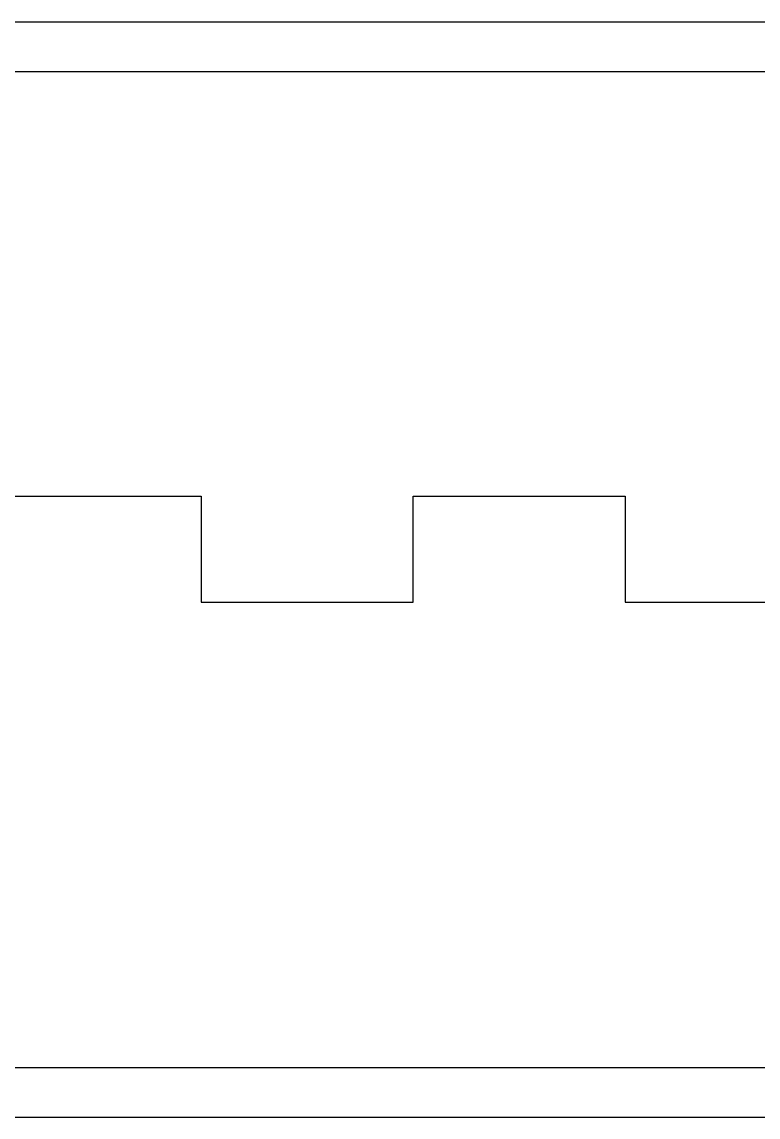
# Model space of a CAD drawing. Header units: millimetres. Extents: x -118 to 1034, y -150 to 646.
# Drawn here: x 569.4 to 611, y 345.3 to 407.2 of the extents above; entities that cross this region are included whole.
import ezdxf

# ---------------------------------------------------------------- set-up
doc = ezdxf.new("R2010")
doc.units = ezdxf.units.MM
doc.layers.add('text', color=5, linetype='Continuous')

msp = doc.modelspace()

# ---------------------------------------------------------------- linework, layer by layer
for p, q in [((435.5074, 407.1942), (644.0074, 407.1942)), ((435.5074, 407.1942), (644.0074, 407.1942)), ((435.5074, 407.1942), (644.0074, 407.1942)), ((435.5074, 407.1942), (644.0074, 407.1942)), ((435.5074, 407.1942), (644.0074, 407.1942)), ((435.5074, 407.1942), (644.0074, 407.1942)), ((435.5074, 407.1942), (644.0074, 407.1942)), ((435.5074, 407.1942), (644.0074, 407.1942)), ((435.5074, 407.1942), (644.0074, 407.1942)), ((435.5074, 407.1942), (644.0074, 407.1942)), ((435.5074, 407.1942), (644.0074, 407.1942)), ((435.5074, 407.1942), (644.0074, 407.1942)), ((435.5074, 407.1942), (644.0074, 407.1942)), ((435.5074, 407.1942), (644.0074, 407.1942)), ((435.5074, 407.1942), (644.0074, 407.1942)), ((435.5074, 407.1942), (644.0074, 407.1942)), ((435.5074, 407.1942), (644.0074, 407.1942)), ((435.5074, 407.1942), (644.0074, 407.1942)), ((435.5074, 407.1942), (644.0074, 407.1942)), ((435.5074, 407.1942), (644.0074, 407.1942)), ((435.5074, 407.1942), (644.0074, 407.1942)), ((435.5074, 407.1942), (644.0074, 407.1942)), ((435.5074, 407.1942), (644.0074, 407.1942)), ((435.5074, 407.1942), (644.0074, 407.1942)), ((435.5074, 407.1942), (644.0074, 407.1942)), ((435.5074, 407.1942), (644.0074, 407.1942)), ((435.5074, 407.1942), (644.0074, 407.1942)), ((435.5074, 407.1942), (644.0074, 407.1942)), ((435.5074, 407.1942), (644.0074, 407.1942)), ((435.5074, 407.1942), (644.0074, 407.1942)), ((567.5074, 380.3962), (579.5074, 380.3962)), ((567.5074, 380.3962), (579.5074, 380.3962)), ((567.5074, 380.3962), (579.5074, 380.3962)), ((567.5074, 380.3962), (579.5074, 380.3962)), ((567.5074, 380.3962), (579.5074, 380.3962)), ((567.5074, 380.3962), (579.5074, 380.3962)), ((567.5074, 380.3962), (579.5074, 380.3962)), ((567.5074, 380.3962), (579.5074, 380.3962)), ((567.5074, 380.3962), (579.5074, 380.3962)), ((567.5074, 380.3962), (579.5074, 380.3962)), ((567.5074, 380.3962), (579.5074, 380.3962)), ((567.5074, 380.3962), (579.5074, 380.3962)), ((567.5074, 380.3962), (579.5074, 380.3962)), ((567.5074, 380.3962), (579.5074, 380.3962)), ((567.5074, 380.3962), (579.5074, 380.3962)), ((567.5074, 380.3962), (579.5074, 380.3962)), ((567.5074, 380.3962), (579.5074, 380.3962)), ((567.5074, 380.3962), (579.5074, 380.3962)), ((567.5074, 380.3962), (579.5074, 380.3962)), ((567.5074, 380.3962), (579.5074, 380.3962)), ((567.5074, 380.3962), (579.5074, 380.3962)), ((567.5074, 380.3962), (579.5074, 380.3962)), ((567.5074, 380.3962), (579.5074, 380.3962)), ((567.5074, 380.3962), (579.5074, 380.3962)), ((567.5074, 380.3962), (579.5074, 380.3962)), ((567.5074, 380.3962), (579.5074, 380.3962)), ((567.5074, 380.3962), (579.5074, 380.3962)), ((567.5074, 380.3962), (579.5074, 380.3962)), ((567.5074, 380.3962), (579.5074, 380.3962)), ((567.5074, 380.3962), (579.5074, 380.3962)), ((579.5074, 380.3962), (579.5074, 374.3962)), ((579.5074, 380.3962), (579.5074, 374.3962)), ((579.5074, 380.3962), (579.5074, 374.3962)), ((579.5074, 380.3962), (579.5074, 374.3962)), ((579.5074, 380.3962), (579.5074, 374.3962)), ((579.5074, 380.3962), (579.5074, 374.3962)), ((579.5074, 380.3962), (579.5074, 374.3962)), ((579.5074, 380.3962), (579.5074, 374.3962)), ((579.5074, 380.3962), (579.5074, 374.3962)), ((579.5074, 380.3962), (579.5074, 374.3962)), ((579.5074, 380.3962), (579.5074, 374.3962)), ((579.5074, 380.3962), (579.5074, 374.3962)), ((579.5074, 380.3962), (579.5074, 374.3962)), ((579.5074, 380.3962), (579.5074, 374.3962)), ((579.5074, 380.3962), (579.5074, 374.3962)), ((579.5074, 380.3962), (579.5074, 374.3962)), ((579.5074, 380.3962), (579.5074, 374.3962)), ((579.5074, 380.3962), (579.5074, 374.3962)), ((579.5074, 380.3962), (579.5074, 374.3962)), ((579.5074, 380.3962), (579.5074, 374.3962)), ((579.5074, 380.3962), (579.5074, 374.3962)), ((579.5074, 380.3962), (579.5074, 374.3962)), ((579.5074, 380.3962), (579.5074, 374.3962)), ((579.5074, 380.3962), (579.5074, 374.3962)), ((579.5074, 380.3962), (579.5074, 374.3962)), ((579.5074, 380.3962), (579.5074, 374.3962)), ((579.5074, 380.3962), (579.5074, 374.3962)), ((579.5074, 380.3962), (579.5074, 374.3962)), ((579.5074, 380.3962), (579.5074, 374.3962)), ((579.5074, 380.3962), (579.5074, 374.3962)), ((591.5074, 374.3962), (591.5074, 380.3962)), ((591.5074, 380.3962), (603.5074, 380.3962)), ((591.5074, 374.3962), (591.5074, 380.3962)), ((591.5074, 380.3962), (603.5074, 380.3962)), ((591.5074, 374.3962), (591.5074, 380.3962)), ((591.5074, 380.3962), (603.5074, 380.3962)), ((591.5074, 374.3962), (591.5074, 380.3962)), ((591.5074, 380.3962), (603.5074, 380.3962)), ((591.5074, 374.3962), (591.5074, 380.3962)), ((591.5074, 380.3962), (603.5074, 380.3962)), ((591.5074, 374.3962), (591.5074, 380.3962)), ((591.5074, 380.3962), (603.5074, 380.3962)), ((591.5074, 374.3962), (591.5074, 380.3962)), ((591.5074, 380.3962), (603.5074, 380.3962)), ((591.5074, 374.3962), (591.5074, 380.3962)), ((591.5074, 380.3962), (603.5074, 380.3962)), ((591.5074, 374.3962), (591.5074, 380.3962)), ((591.5074, 380.3962), (603.5074, 380.3962)), ((591.5074, 374.3962), (591.5074, 380.3962)), ((591.5074, 380.3962), (603.5074, 380.3962)), ((591.5074, 374.3962), (591.5074, 380.3962)), ((591.5074, 380.3962), (603.5074, 380.3962)), ((591.5074, 374.3962), (591.5074, 380.3962)), ((591.5074, 380.3962), (603.5074, 380.3962)), ((591.5074, 374.3962), (591.5074, 380.3962)), ((591.5074, 380.3962), (603.5074, 380.3962)), ((591.5074, 374.3962), (591.5074, 380.3962)), ((591.5074, 380.3962), (603.5074, 380.3962)), ((591.5074, 374.3962), (591.5074, 380.3962)), ((591.5074, 380.3962), (603.5074, 380.3962)), ((591.5074, 374.3962), (591.5074, 380.3962)), ((591.5074, 380.3962), (603.5074, 380.3962)), ((591.5074, 374.3962), (591.5074, 380.3962)), ((591.5074, 380.3962), (603.5074, 380.3962)), ((591.5074, 374.3962), (591.5074, 380.3962)), ((591.5074, 380.3962), (603.5074, 380.3962)), ((591.5074, 374.3962), (591.5074, 380.3962)), ((591.5074, 380.3962), (603.5074, 380.3962)), ((591.5074, 374.3962), (591.5074, 380.3962)), ((591.5074, 380.3962), (603.5074, 380.3962)), ((591.5074, 374.3962), (591.5074, 380.3962)), ((591.5074, 380.3962), (603.5074, 380.3962)), ((591.5074, 374.3962), (591.5074, 380.3962)), ((591.5074, 380.3962), (603.5074, 380.3962)), ((591.5074, 374.3962), (591.5074, 380.3962)), ((591.5074, 380.3962), (603.5074, 380.3962)), ((591.5074, 374.3962), (591.5074, 380.3962)), ((591.5074, 380.3962), (603.5074, 380.3962)), ((591.5074, 374.3962), (591.5074, 380.3962)), ((591.5074, 380.3962), (603.5074, 380.3962)), ((591.5074, 374.3962), (591.5074, 380.3962)), ((591.5074, 380.3962), (603.5074, 380.3962)), ((591.5074, 374.3962), (591.5074, 380.3962)), ((591.5074, 380.3962), (603.5074, 380.3962)), ((591.5074, 374.3962), (591.5074, 380.3962)), ((591.5074, 380.3962), (603.5074, 380.3962)), ((591.5074, 374.3962), (591.5074, 380.3962)), ((591.5074, 380.3962), (603.5074, 380.3962)), ((591.5074, 374.3962), (591.5074, 380.3962)), ((591.5074, 380.3962), (603.5074, 380.3962)), ((603.5074, 380.3962), (603.5074, 374.3962)), ((603.5074, 380.3962), (603.5074, 374.3962)), ((603.5074, 380.3962), (603.5074, 374.3962)), ((603.5074, 380.3962), (603.5074, 374.3962)), ((603.5074, 380.3962), (603.5074, 374.3962)), ((603.5074, 380.3962), (603.5074, 374.3962)), ((603.5074, 380.3962), (603.5074, 374.3962)), ((603.5074, 380.3962), (603.5074, 374.3962)), ((603.5074, 380.3962), (603.5074, 374.3962)), ((603.5074, 380.3962), (603.5074, 374.3962)), ((603.5074, 380.3962), (603.5074, 374.3962)), ((603.5074, 380.3962), (603.5074, 374.3962)), ((603.5074, 380.3962), (603.5074, 374.3962)), ((603.5074, 380.3962), (603.5074, 374.3962)), ((603.5074, 380.3962), (603.5074, 374.3962)), ((603.5074, 380.3962), (603.5074, 374.3962)), ((603.5074, 380.3962), (603.5074, 374.3962)), ((603.5074, 380.3962), (603.5074, 374.3962)), ((603.5074, 380.3962), (603.5074, 374.3962)), ((603.5074, 380.3962), (603.5074, 374.3962)), ((603.5074, 380.3962), (603.5074, 374.3962)), ((603.5074, 380.3962), (603.5074, 374.3962)), ((603.5074, 380.3962), (603.5074, 374.3962)), ((603.5074, 380.3962), (603.5074, 374.3962)), ((603.5074, 380.3962), (603.5074, 374.3962)), ((603.5074, 380.3962), (603.5074, 374.3962)), ((603.5074, 380.3962), (603.5074, 374.3962)), ((603.5074, 380.3962), (603.5074, 374.3962)), ((603.5074, 380.3962), (603.5074, 374.3962)), ((603.5074, 380.3962), (603.5074, 374.3962)), ((579.5074, 374.3962), (591.5074, 374.3962)), ((579.5074, 374.3962), (591.5074, 374.3962)), ((579.5074, 374.3962), (591.5074, 374.3962)), ((579.5074, 374.3962), (591.5074, 374.3962)), ((579.5074, 374.3962), (591.5074, 374.3962)), ((579.5074, 374.3962), (591.5074, 374.3962)), ((579.5074, 374.3962), (591.5074, 374.3962)), ((579.5074, 374.3962), (591.5074, 374.3962)), ((579.5074, 374.3962), (591.5074, 374.3962)), ((579.5074, 374.3962), (591.5074, 374.3962)), ((579.5074, 374.3962), (591.5074, 374.3962)), ((579.5074, 374.3962), (591.5074, 374.3962)), ((579.5074, 374.3962), (591.5074, 374.3962)), ((579.5074, 374.3962), (591.5074, 374.3962)), ((579.5074, 374.3962), (591.5074, 374.3962)), ((579.5074, 374.3962), (591.5074, 374.3962)), ((579.5074, 374.3962), (591.5074, 374.3962)), ((579.5074, 374.3962), (591.5074, 374.3962)), ((579.5074, 374.3962), (591.5074, 374.3962)), ((579.5074, 374.3962), (591.5074, 374.3962)), ((579.5074, 374.3962), (591.5074, 374.3962)), ((579.5074, 374.3962), (591.5074, 374.3962)), ((579.5074, 374.3962), (591.5074, 374.3962)), ((579.5074, 374.3962), (591.5074, 374.3962)), ((579.5074, 374.3962), (591.5074, 374.3962)), ((579.5074, 374.3962), (591.5074, 374.3962)), ((579.5074, 374.3962), (591.5074, 374.3962)), ((579.5074, 374.3962), (591.5074, 374.3962)), ((579.5074, 374.3962), (591.5074, 374.3962)), ((579.5074, 374.3962), (591.5074, 374.3962)), ((603.5074, 374.3962), (615.5074, 374.3962)), ((603.5074, 374.3962), (615.5074, 374.3962)), ((603.5074, 374.3962), (615.5074, 374.3962)), ((603.5074, 374.3962), (615.5074, 374.3962)), ((603.5074, 374.3962), (615.5074, 374.3962)), ((603.5074, 374.3962), (615.5074, 374.3962)), ((603.5074, 374.3962), (615.5074, 374.3962)), ((603.5074, 374.3962), (615.5074, 374.3962)), ((603.5074, 374.3962), (615.5074, 374.3962)), ((603.5074, 374.3962), (615.5074, 374.3962)), ((603.5074, 374.3962), (615.5074, 374.3962)), ((603.5074, 374.3962), (615.5074, 374.3962)), ((603.5074, 374.3962), (615.5074, 374.3962)), ((603.5074, 374.3962), (615.5074, 374.3962)), ((603.5074, 374.3962), (615.5074, 374.3962)), ((603.5074, 374.3962), (615.5074, 374.3962)), ((603.5074, 374.3962), (615.5074, 374.3962)), ((603.5074, 374.3962), (615.5074, 374.3962)), ((603.5074, 374.3962), (615.5074, 374.3962)), ((603.5074, 374.3962), (615.5074, 374.3962)), ((603.5074, 374.3962), (615.5074, 374.3962)), ((603.5074, 374.3962), (615.5074, 374.3962)), ((603.5074, 374.3962), (615.5074, 374.3962)), ((603.5074, 374.3962), (615.5074, 374.3962)), ((603.5074, 374.3962), (615.5074, 374.3962)), ((603.5074, 374.3962), (615.5074, 374.3962)), ((603.5074, 374.3962), (615.5074, 374.3962)), ((603.5074, 374.3962), (615.5074, 374.3962)), ((603.5074, 374.3962), (615.5074, 374.3962)), ((603.5074, 374.3962), (615.5074, 374.3962)), ((435.5074, 348.0963), (644.0074, 348.0963)), ((435.5074, 348.0963), (644.0074, 348.0963)), ((435.5074, 348.0963), (644.0074, 348.0963)), ((435.5074, 348.0963), (644.0074, 348.0963)), ((435.5074, 348.0963), (644.0074, 348.0963)), ((435.5074, 348.0963), (644.0074, 348.0963)), ((435.5074, 348.0963), (644.0074, 348.0963)), ((435.5074, 348.0963), (644.0074, 348.0963)), ((435.5074, 348.0963), (644.0074, 348.0963)), ((435.5074, 348.0963), (644.0074, 348.0963)), ((435.5074, 348.0963), (644.0074, 348.0963)), ((435.5074, 348.0963), (644.0074, 348.0963)), ((435.5074, 348.0963), (644.0074, 348.0963)), ((435.5074, 348.0963), (644.0074, 348.0963)), ((435.5074, 348.0963), (644.0074, 348.0963)), ((435.5074, 348.0963), (644.0074, 348.0963)), ((435.5074, 348.0963), (644.0074, 348.0963)), ((435.5074, 348.0963), (644.0074, 348.0963)), ((435.5074, 348.0963), (644.0074, 348.0963)), ((435.5074, 348.0963), (644.0074, 348.0963)), ((435.5074, 348.0963), (644.0074, 348.0963)), ((435.5074, 348.0963), (644.0074, 348.0963)), ((435.5074, 348.0963), (644.0074, 348.0963)), ((435.5074, 348.0963), (644.0074, 348.0963)), ((435.5074, 348.0963), (644.0074, 348.0963)), ((435.5074, 348.0963), (644.0074, 348.0963)), ((435.5074, 348.0963), (644.0074, 348.0963)), ((435.5074, 348.0963), (644.0074, 348.0963)), ((435.5074, 348.0963), (644.0074, 348.0963)), ((435.5074, 348.0963), (644.0074, 348.0963))]:
    msp.add_line(p, q)
at = {"layer": 'text'}
for p, q in [((435.5074, 404.3962), (855.5074, 404.3962)), ((435.5074, 404.3962), (855.5074, 404.3962)), ((435.5074, 404.3962), (855.5074, 404.3962)), ((435.5074, 404.3962), (855.5074, 404.3962)), ((435.5074, 404.3962), (855.5074, 404.3962)), ((435.5074, 404.3962), (855.5074, 404.3962)), ((435.5074, 404.3962), (855.5074, 404.3962)), ((435.5074, 404.3962), (855.5074, 404.3962)), ((435.5074, 404.3962), (855.5074, 404.3962)), ((435.5074, 404.3962), (855.5074, 404.3962)), ((435.5074, 404.3962), (855.5074, 404.3962)), ((435.5074, 404.3962), (855.5074, 404.3962)), ((435.5074, 404.3962), (855.5074, 404.3962)), ((435.5074, 404.3962), (855.5074, 404.3962)), ((435.5074, 404.3962), (855.5074, 404.3962)), ((435.5074, 404.3962), (855.5074, 404.3962)), ((435.5074, 404.3962), (855.5074, 404.3962)), ((435.5074, 404.3962), (855.5074, 404.3962)), ((435.5074, 404.3962), (855.5074, 404.3962)), ((435.5074, 404.3962), (855.5074, 404.3962)), ((435.5074, 404.3962), (855.5074, 404.3962)), ((435.5074, 404.3962), (855.5074, 404.3962)), ((435.5074, 404.3962), (855.5074, 404.3962)), ((435.5074, 404.3962), (855.5074, 404.3962)), ((435.5074, 404.3962), (855.5074, 404.3962)), ((435.5074, 404.3962), (855.5074, 404.3962)), ((435.5074, 404.3962), (855.5074, 404.3962)), ((435.5074, 404.3962), (855.5074, 404.3962)), ((435.5074, 404.3962), (855.5074, 404.3962)), ((435.5074, 404.3962), (855.5074, 404.3962)), ((435.5074, 345.2983), (855.5074, 345.2983)), ((435.5074, 345.2983), (855.5074, 345.2983)), ((435.5074, 345.2983), (855.5074, 345.2983)), ((435.5074, 345.2983), (855.5074, 345.2983)), ((435.5074, 345.2983), (855.5074, 345.2983)), ((435.5074, 345.2983), (855.5074, 345.2983)), ((435.5074, 345.2983), (855.5074, 345.2983)), ((435.5074, 345.2983), (855.5074, 345.2983)), ((435.5074, 345.2983), (855.5074, 345.2983)), ((435.5074, 345.2983), (855.5074, 345.2983)), ((435.5074, 345.2983), (855.5074, 345.2983)), ((435.5074, 345.2983), (855.5074, 345.2983)), ((435.5074, 345.2983), (855.5074, 345.2983)), ((435.5074, 345.2983), (855.5074, 345.2983)), ((435.5074, 345.2983), (855.5074, 345.2983)), ((435.5074, 345.2983), (855.5074, 345.2983)), ((435.5074, 345.2983), (855.5074, 345.2983)), ((435.5074, 345.2983), (855.5074, 345.2983)), ((435.5074, 345.2983), (855.5074, 345.2983)), ((435.5074, 345.2983), (855.5074, 345.2983)), ((435.5074, 345.2983), (855.5074, 345.2983)), ((435.5074, 345.2983), (855.5074, 345.2983)), ((435.5074, 345.2983), (855.5074, 345.2983)), ((435.5074, 345.2983), (855.5074, 345.2983)), ((435.5074, 345.2983), (855.5074, 345.2983)), ((435.5074, 345.2983), (855.5074, 345.2983)), ((435.5074, 345.2983), (855.5074, 345.2983)), ((435.5074, 345.2983), (855.5074, 345.2983)), ((435.5074, 345.2983), (855.5074, 345.2983)), ((435.5074, 345.2983), (855.5074, 345.2983))]:
    msp.add_line(p, q, dxfattribs=at)

doc.saveas('drawing.dxf')
